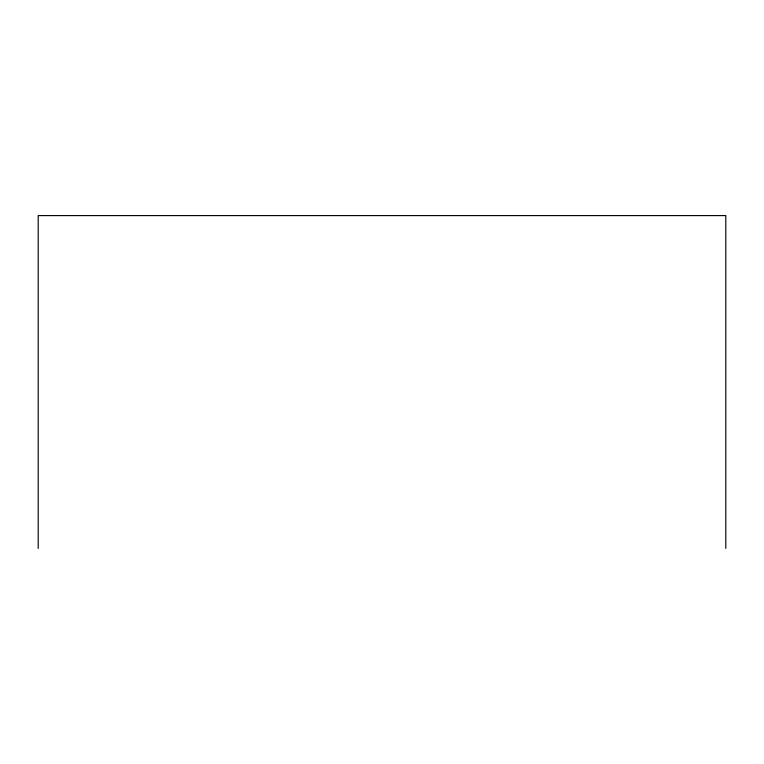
<?xml version="1.0" encoding="UTF-8"?>
<svg xmlns="http://www.w3.org/2000/svg" width="764" height="764" viewBox="0 0 764 764"><rect width="100%" height="100%" fill="white"/><g stroke="black" fill="none" stroke-linecap="round" stroke-linejoin="round"><path stroke-width="1.15" d="M725.8 548.409L725.8 215.591L38.2 215.591L38.2 548.409"/></g></svg>
